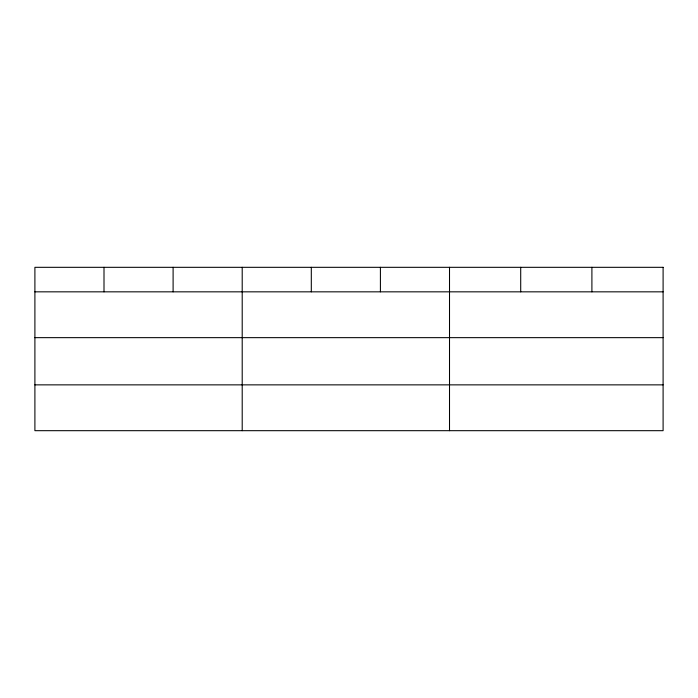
<?xml version="1.0" encoding="UTF-8"?>
<svg xmlns="http://www.w3.org/2000/svg" width="698" height="698" viewBox="0 0 698 698"><rect width="100%" height="100%" fill="white"/><g stroke="black" fill="none" stroke-linecap="round" stroke-linejoin="round"><path stroke-width="1.05" d="M34.9 291.834L663.1 291.834M34.9 337.649L663.1 337.649M34.9 384.86L663.1 384.86M591.904 267.317L591.904 291.834M520.708 267.317L520.708 291.834M449.512 267.317L449.512 430.683M380.41 267.317L380.41 291.834M311.308 267.317L311.308 291.834M242.206 267.317L242.206 430.683M173.104 267.317L173.104 291.834M104.002 267.317L104.002 291.834M663.1 267.317L34.9 267.317L34.9 430.683L663.1 430.683L663.1 267.317"/></g></svg>
